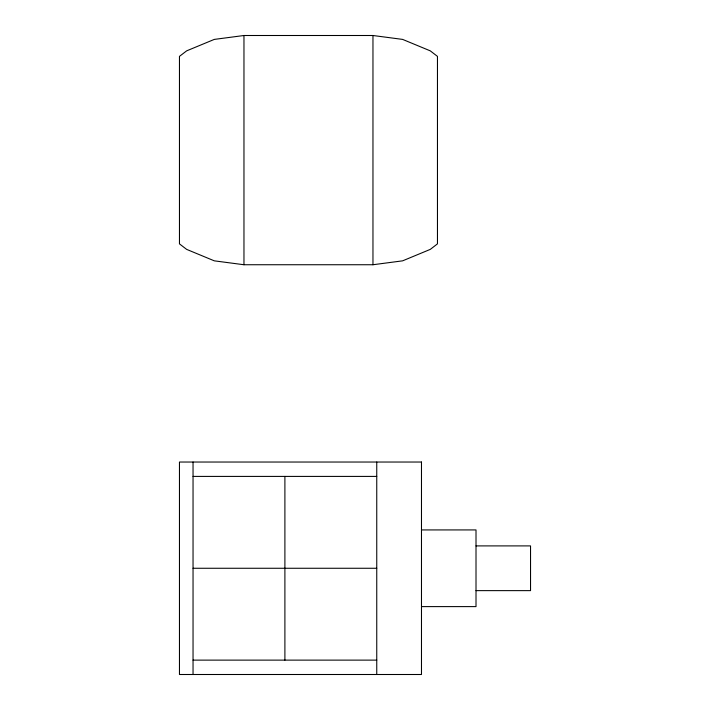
<?xml version="1.0" encoding="UTF-8"?>
<svg xmlns="http://www.w3.org/2000/svg" width="710" height="710" viewBox="0 0 710 710"><rect width="100%" height="100%" fill="white"/><g stroke="black" fill="none" stroke-linecap="round" stroke-linejoin="round"><path stroke-width="1.06" d="M243.965 35.5L214.296 39.405L186.65 50.854L179.461 56.374L179.461 243.867L186.65 249.387L214.296 260.836L243.965 264.741L372.963 264.741L402.623 260.836L430.269 249.387L437.458 243.867L437.458 56.374L430.269 50.854L402.623 39.405L372.963 35.5L243.965 35.5L243.965 264.741M193.04 476.41L376.753 476.41M421.483 529.926L476.011 529.926L476.011 606.606L421.483 606.606M476.011 545.901L530.539 545.901L530.539 590.631L476.011 590.631M193.04 568.266L376.753 568.266M193.04 660.122L376.753 660.122M376.753 462.032L376.753 674.5M372.963 35.5L372.963 264.741M284.896 476.41L284.896 660.122M193.04 462.032L193.04 674.5M421.483 462.032L179.461 462.032L179.461 674.5L421.483 674.5L421.483 462.032"/></g></svg>
